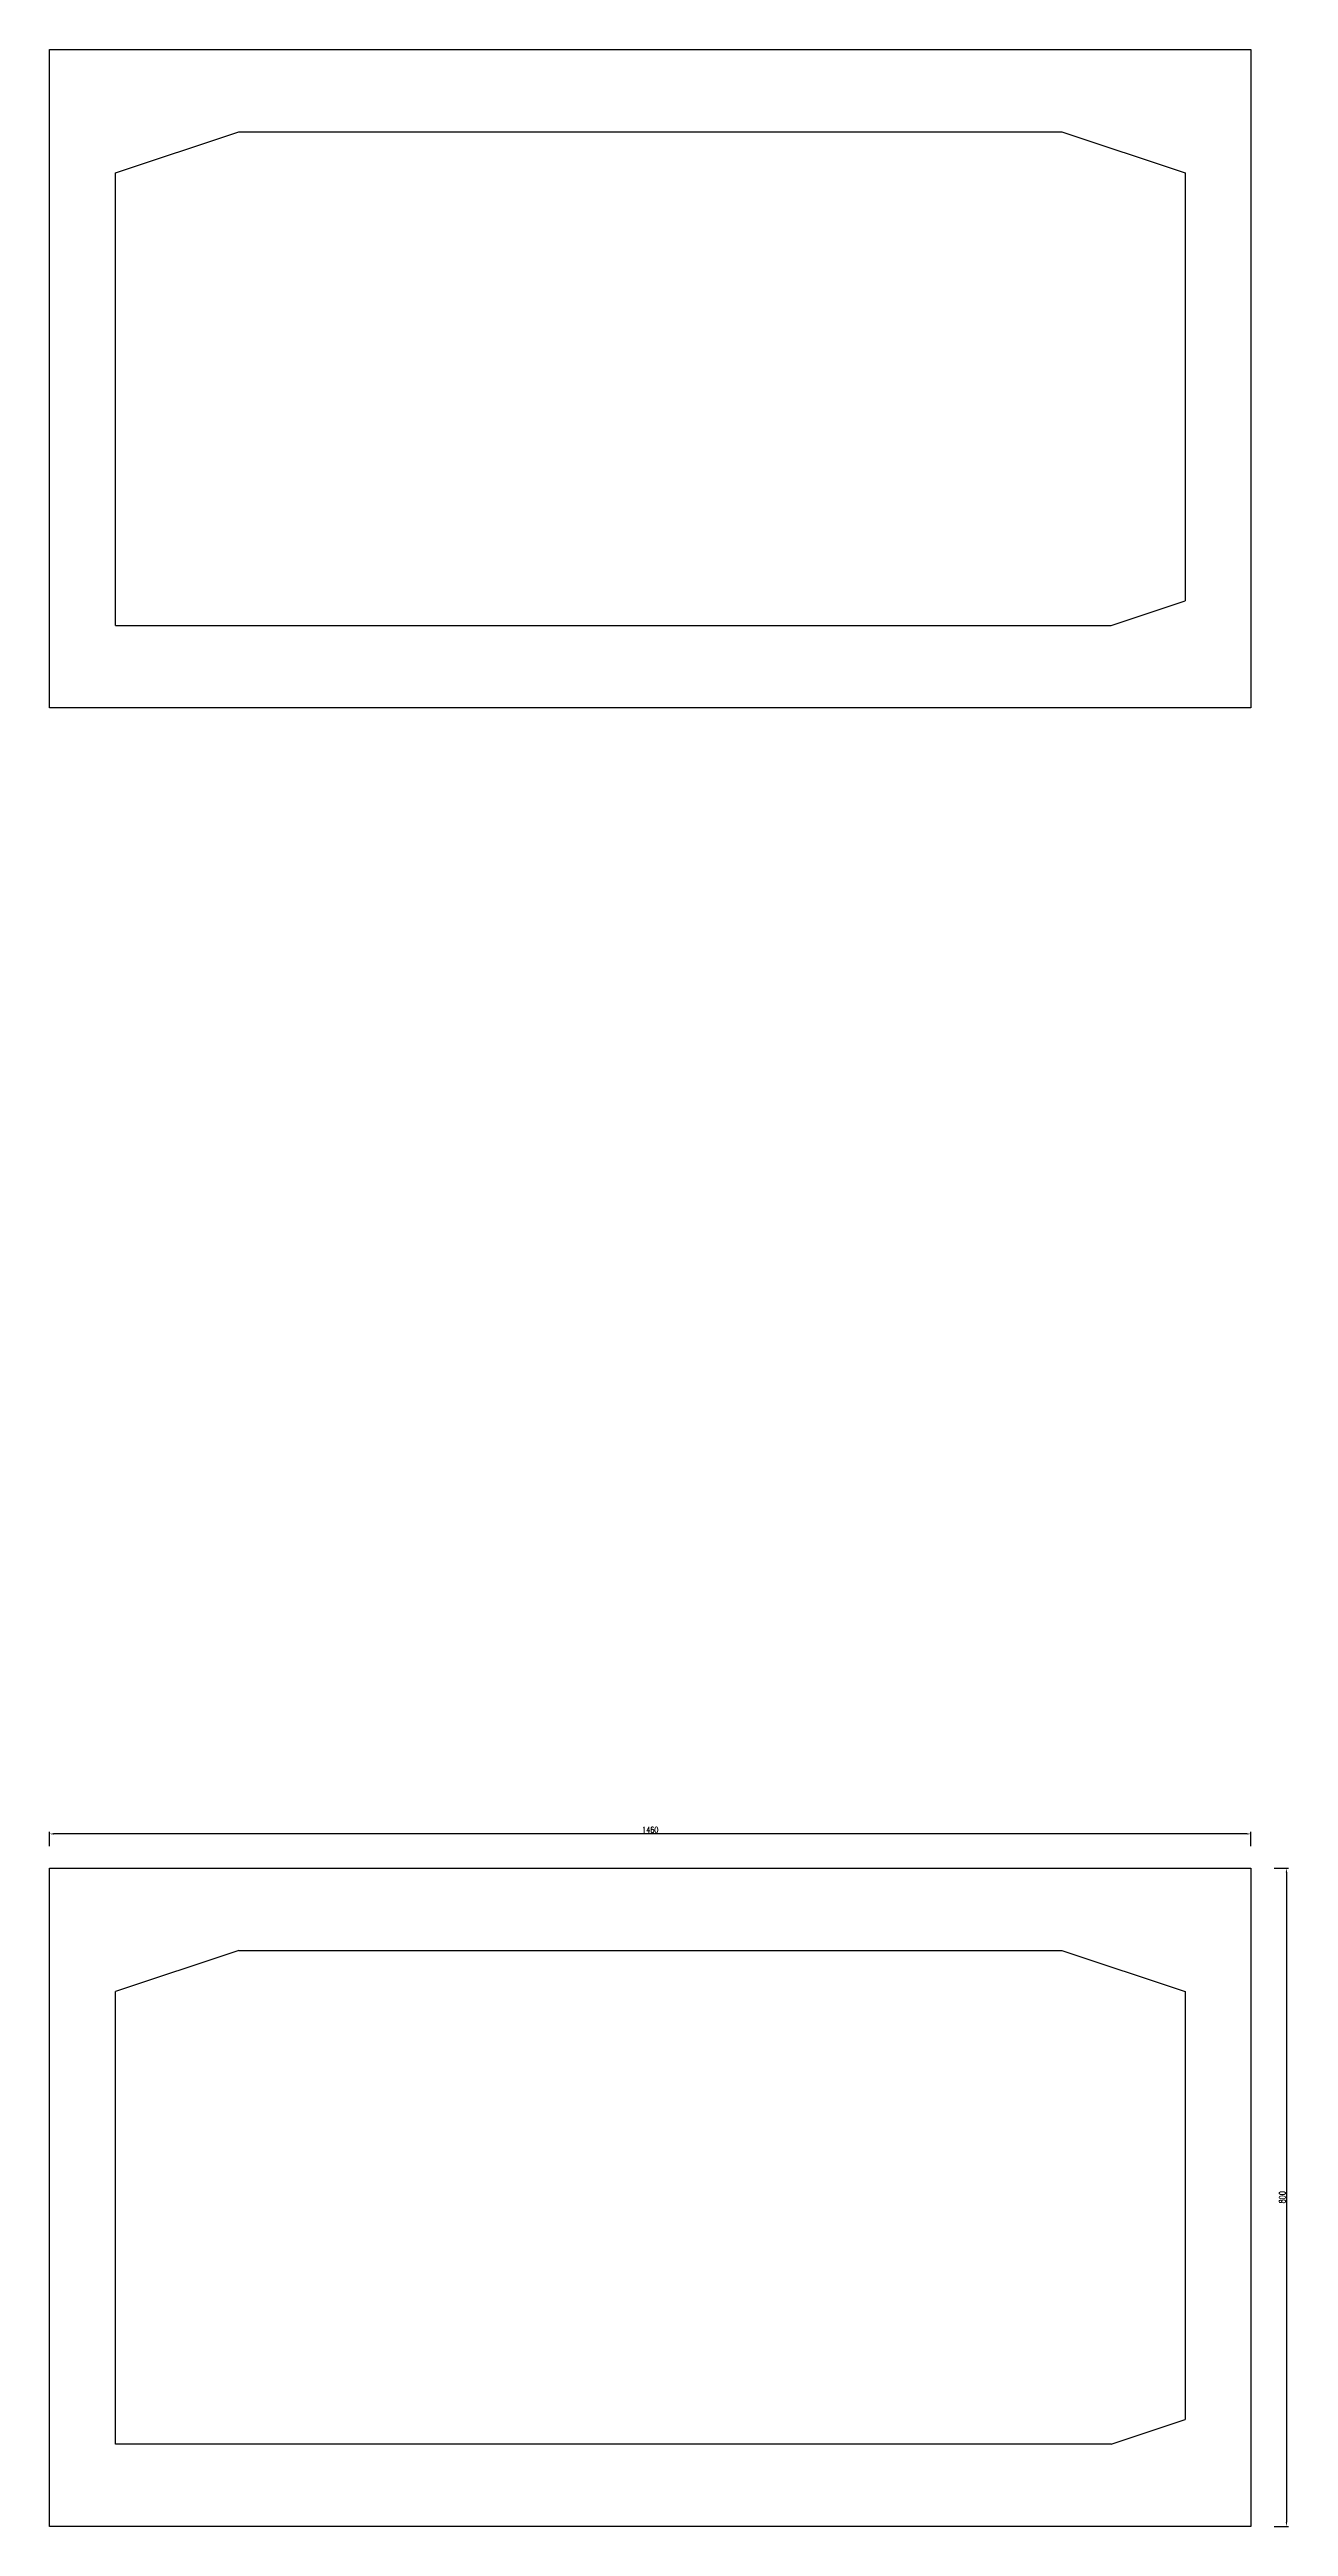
# Model space of a CAD drawing. Header units: millimetres. Extents: x 8201 to 22025, y 2726 to 22564.
# Drawn here: x 10221 to 11726, y 8167 to 11177 of the extents above; entities that cross this region are included whole.
import ezdxf

# ---------------------------------------------------------------- set-up
doc = ezdxf.new("R2010")
doc.units = ezdxf.units.MM
doc.header["$LTSCALE"] = 0.3
doc.header["$MEASUREMENT"] = 0
doc.styles.get("Standard").update_dxf_attribs({"font": 'simplex1.shx', "width": 0.7, "bigfont": 'hztxt.shx'})
doc.dimstyles.new('25', dxfattribs={"dimscale": 2.5, "dimtxt": 3, "dimasz": 2, "dimexe": 1, "dimexo": 1, "dimgap": 0.5, "dimtad": 1, "dimdec": 1, "dimdsep": 46, "dimtxsty": 'Standard', "dimcen": 0.5, "dimadec": 0, "dimazin": 0, "dimtfac": 1, "dimtdec": 1, "dimtofl": 0, "dimtmove": 2, "dimatfit": 3, "dimfxl": 0, "dimtolj": 1, "dimtzin": 0, "dimarcsym": 0})

# ---------------------------------------------------------------- blocks, each defined once
blk = doc.blocks.new('*D52')
at = {"color": 0, "lineweight": -2}
for p, q in [((10220.5, 8993.2), (10220.5, 9010.7)), ((11675.5, 9008.2), (10225.5, 9008.2)), ((11680.5, 8993.2), (11680.5, 9010.7))]:
    blk.add_line(p, q, dxfattribs=at)
at = {"color": 0}
for points in [[(10225.5, 9009), (10225.5, 9007.4), (10220.5, 9008.2)], [(11675.5, 9009), (11675.5, 9007.4), (11680.5, 9008.2)]]:
    blk.add_solid(points, dxfattribs=at)
at = {"color": 0, "insert": (10950.5, 9013.2), "char_height": 7.5, "attachment_point": 5}
blk.add_mtext('\\A1;1460', dxfattribs=at)
blk = doc.blocks.new('*D53')
at = {"color": 0, "lineweight": -2}
for p, q in [((11708.6, 8966.6), (11726.1, 8966.6)), ((11723.6, 8961.6), (11723.6, 8171.6)), ((11708.6, 8166.6), (11726.1, 8166.6))]:
    blk.add_line(p, q, dxfattribs=at)
at = {"color": 0}
for points in [[(11722.7, 8961.6), (11724.4, 8961.6), (11723.6, 8966.6)], [(11722.7, 8171.6), (11724.4, 8171.6), (11723.6, 8166.6)]]:
    blk.add_solid(points, dxfattribs=at)
at = {"color": 0, "insert": (11718.6, 8566.6), "char_height": 7.5, "attachment_point": 5, "rotation": 90}
blk.add_mtext('\\A1;800', dxfattribs=at)

msp = doc.modelspace()

# ---------------------------------------------------------------- linework, layer by layer
for p, q in [((10220.5, 11176.79), (11680.5, 11176.79)), ((10220.5, 10376.79), (10220.5, 11176.79)), ((11680.5, 11176.79), (11680.5, 10376.79)), ((10300.5, 10476.79), (10300.5, 11026.79)), ((11600.5, 11026.79), (11600.5, 10506.79)), ((11680.5, 10376.79), (10220.5, 10376.79)), ((10220.5, 8966.55), (11680.5, 8966.55)), ((10220.5, 8166.55), (10220.5, 8966.55)), ((11680.5, 8966.55), (11680.5, 8166.55)), ((10450.5, 8866.55), (10300.5, 8816.55)), ((10450.5, 8866.55), (11450.5, 8866.55)), ((11450.5, 8866.55), (11600.5, 8816.55)), ((10300.5, 8266.55), (10300.5, 8816.55)), ((11600.5, 8816.55), (11600.5, 8296.55)), ((11510.5, 8266.55), (11600.5, 8296.55)), ((11510.5, 8266.55), (10300.5, 8266.55)), ((11680.5, 8166.55), (10220.5, 8166.55))]:
    msp.add_line(p, q)
for points in [[(10300.5, 11026.79), (10450.5, 11076.79), (11450.5, 11076.79), (11600.5, 11026.79)], [(10300.5, 10476.79), (11510.5, 10476.79), (11600.5, 10506.79)]]:
    msp.add_lwpolyline(points)

# ---------------------------------------------------------------- dimensions: what is measured, and where the dimension line sits
for p2, distance, picture, middle in [((10220.5, 8966.55), -41.66, '*D52', (10950.5, 9013.21)), ((11680.5, 8166.55), 43.06, '*D53', (11718.56, 8566.55))]:
    dim = msp.add_aligned_dim(p1=(11680.5, 8966.55), p2=p2, distance=distance, dimstyle='25')
    dim.commit()
    dim.dimension.update_dxf_attribs({"geometry": picture, "text_midpoint": middle})

doc.saveas('drawing.dxf')
